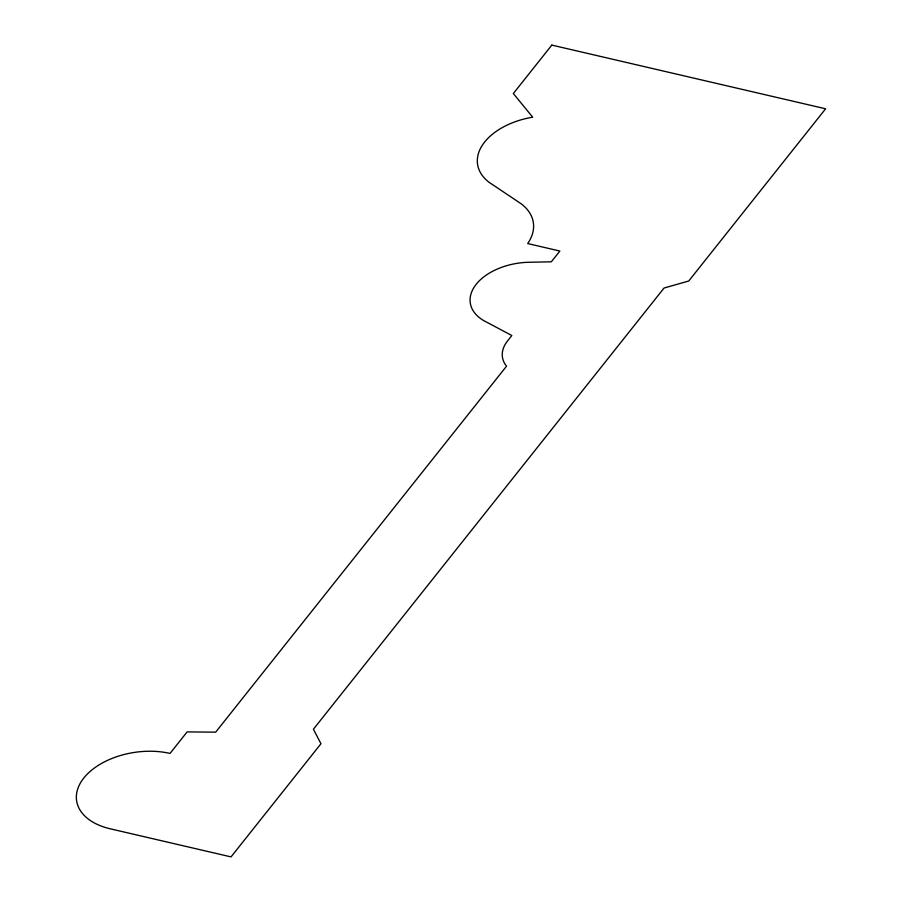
<?xml version="1.0" encoding="UTF-8"?>
<svg xmlns="http://www.w3.org/2000/svg" width="902" height="902" viewBox="0 0 902 902"><rect width="100%" height="100%" fill="white"/><g stroke="black" fill="none" stroke-linecap="round" stroke-linejoin="round"><path stroke-width="1.35" d="M551.821 45.1L513.328 93.537L532.699 117.181A63.016 38.369 -8.7 0 0 489.087 182.305L521.13 203.762A65.474 39.857 -8.7 0 1 527.681 243.551L559.883 251.049L551.325 261.805L527.614 262.302A52.891 32.201 -8.7 0 0 474.677 286.351A52.891 32.201 -8.7 0 0 486.854 322.251L511.829 335.521L507.747 340.652A46.227 28.142 -8.7 0 0 506.541 366.178L215.668 732.165L187.131 731.905L170.027 753.429A64.29 39.136 -8.7 0 0 83.785 778.043A64.29 39.136 -8.7 0 0 110.236 828.803L231.025 856.9L320.965 743.733L313.411 729.222L664.064 288.031L688.722 281.018L825.612 108.792L551.821 45.1"/></g></svg>
